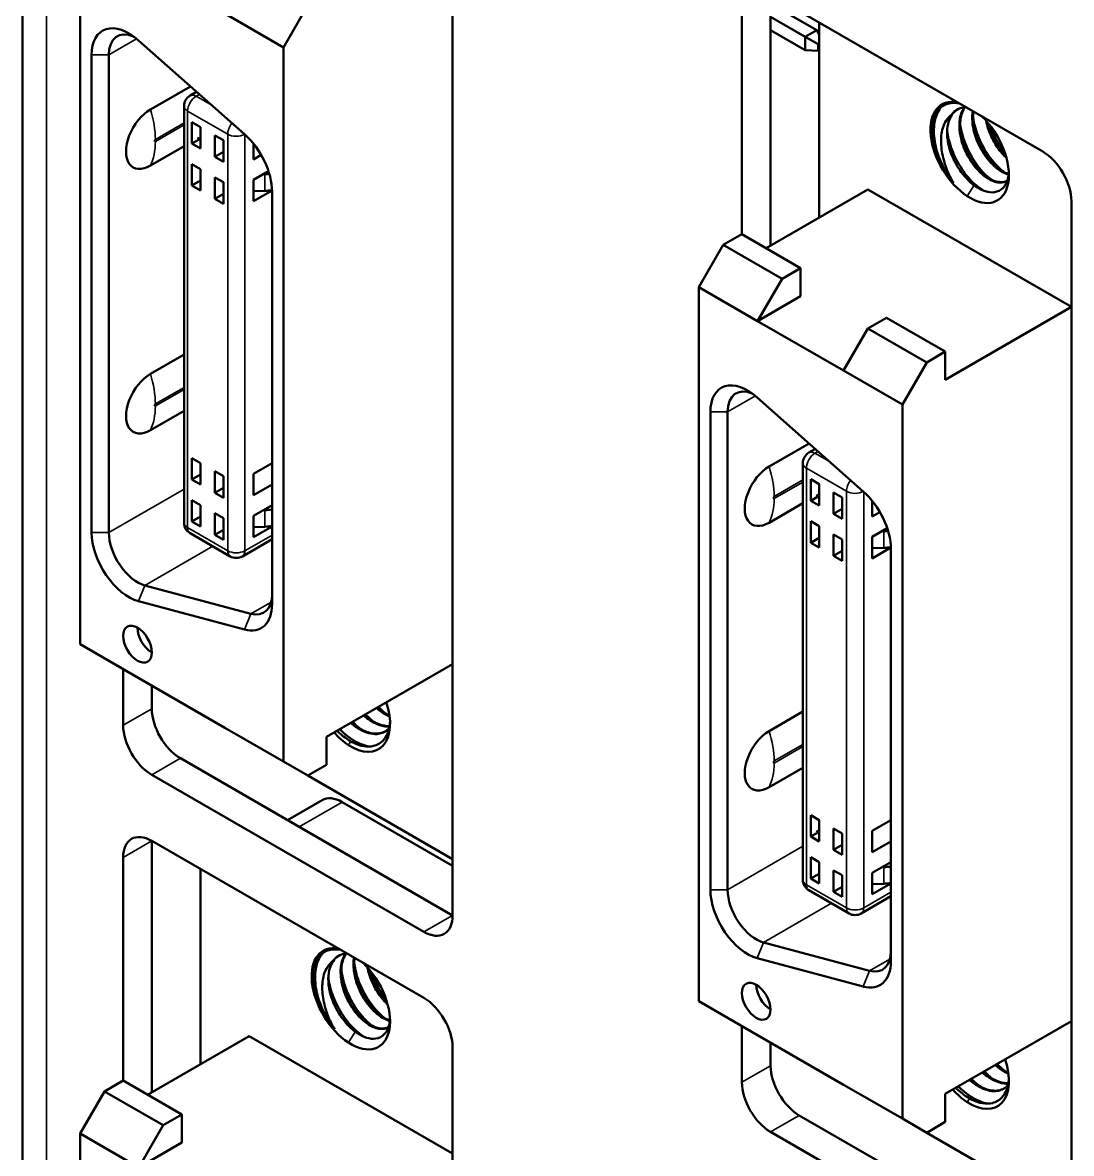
# Model space of a CAD drawing. Header units: millimetres. Extents: x 1391 to 4749, y -272 to 879.
# Drawn here: x 2422.84 to 2448.72, y 647.74 to 675.66 of the extents above; entities that cross this region are included whole.
import ezdxf

# ---------------------------------------------------------------- set-up
doc = ezdxf.new("R2010")
doc.units = ezdxf.units.MM
doc.header["$LTSCALE"] = 3
doc.layers.add('외형선(ISO)', color=7, linetype='Continuous', lineweight=50)
doc.layers.add('좁은 외형선(ISO)', color=7, linetype='Continuous', lineweight=35)

msp = doc.modelspace()

# ---------------------------------------------------------------- linework, layer by layer
at = {"layer": '외형선(ISO)', "color": 0}
for p, q in [((2422.838, 589.758), (2422.838, 738.36)), ((2433.451, 680.071), (2433.451, 653.616)), ((2424.258, 677.948), (2424.258, 660.312)), ((2441.3, 676.356), (2441.3, 670.15)), ((2441.3, 676.356), (2448.017, 672.477)), ((2429.88, 676.09), (2429.279, 675.049)), ((2441.392, 676.078), (2442.438, 675.474)), ((2429.279, 675.049), (2427.829, 675.886)), ((2440.592, 670.436), (2440.592, 675.947)), ((2442.155, 675.311), (2441.3, 675.805)), ((2442.502, 675.662), (2442.502, 670.844)), ((2425.698, 675.223), (2428.315, 672.903)), ((2441.3, 675.478), (2442.155, 674.984)), ((2442.438, 675.474), (2442.155, 675.311)), ((2442.155, 674.984), (2442.155, 675.311)), ((2442.473, 675.127), (2442.155, 675.311)), ((2442.438, 675.474), (2442.502, 675.378)), ((2429.279, 657.413), (2429.279, 675.049)), ((2442.155, 674.984), (2442.473, 674.964)), ((2442.473, 675.127), (2442.502, 675.143)), ((2442.473, 675.127), (2442.473, 674.964)), ((2442.473, 674.964), (2442.502, 674.98)), ((2424.541, 663.067), (2424.541, 674.866)), ((2424.965, 663.067), (2424.965, 674.866)), ((2426.978, 674.088), (2425.991, 673.518)), ((2427.132, 673.952), (2426.972, 673.86)), ((2426.822, 663.312), (2426.822, 673.6)), ((2427.016, 672.673), (2427.016, 673.204)), ((2427.016, 673.204), (2427.228, 673.082)), ((2427.228, 673.082), (2427.228, 672.551)), ((2427.211, 672.786), (2427.016, 672.673)), ((2427.157, 672.816), (2427.228, 672.775)), ((2427.582, 672.877), (2427.794, 672.755)), ((2427.582, 672.347), (2427.582, 672.877)), ((2427.794, 672.755), (2427.794, 672.224)), ((2425.991, 672.13), (2426.822, 672.61)), ((2427.228, 672.551), (2427.016, 672.673)), ((2427.582, 672.347), (2427.794, 672.469)), ((2428.536, 672.285), (2428.536, 672.669)), ((2427.016, 671.636), (2427.016, 672.167)), ((2427.016, 672.167), (2427.228, 672.045)), ((2427.794, 672.224), (2427.582, 672.347)), ((2428.724, 672.394), (2428.536, 672.285)), ((2427.228, 672.045), (2427.228, 671.514)), ((2428.536, 671.779), (2428.906, 671.993)), ((2428.773, 671.916), (2428.818, 671.918)), ((2427.228, 671.759), (2427.016, 671.636)), ((2427.228, 671.514), (2427.016, 671.636)), ((2427.582, 671.31), (2427.582, 671.84)), ((2427.582, 671.84), (2427.794, 671.718)), ((2427.794, 671.718), (2427.794, 671.187)), ((2428.536, 671.779), (2428.536, 671.249)), ((2427.794, 671.432), (2427.582, 671.31)), ((2427.794, 671.187), (2427.582, 671.31)), ((2428.996, 671.514), (2428.536, 671.249)), ((2428.818, 671.509), (2428.536, 671.498)), ((2428.996, 671.484), (2428.996, 661.305)), ((2441.194, 670.089), (2443.704, 671.538)), ((2443.704, 671.538), (2448.724, 668.64)), ((2448.724, 671.253), (2448.724, 644.798)), ((2440.592, 670.436), (2440.133, 670.171)), ((2442.042, 669.599), (2440.592, 670.436)), ((2439.532, 669.13), (2440.133, 670.171)), ((2441.582, 669.334), (2440.133, 670.171)), ((2441.582, 669.334), (2442.042, 669.599)), ((2442.042, 669.599), (2442.042, 668.905)), ((2440.981, 668.293), (2439.532, 669.13)), ((2439.532, 669.13), (2439.532, 651.493)), ((2441.582, 669.334), (2440.981, 668.293)), ((2440.981, 668.293), (2442.042, 668.905)), ((2448.724, 668.64), (2445.613, 666.844)), ((2443.103, 667.068), (2440.981, 668.293)), ((2443.704, 668.109), (2444.163, 668.374)), ((2445.613, 667.538), (2444.163, 668.374)), ((2443.704, 668.109), (2443.103, 667.068)), ((2443.704, 668.109), (2445.153, 667.272)), ((2426.822, 667.466), (2425.991, 666.986)), ((2445.153, 667.272), (2445.613, 667.538)), ((2445.613, 667.538), (2445.613, 666.844)), ((2445.153, 667.272), (2444.552, 666.231)), ((2444.552, 666.231), (2443.103, 667.068)), ((2440.972, 666.405), (2443.588, 664.085)), ((2425.991, 665.598), (2426.822, 666.078)), ((2439.815, 654.249), (2439.815, 666.047)), ((2440.239, 654.249), (2440.239, 666.047)), ((2444.552, 648.595), (2444.552, 666.231)), ((2442.251, 665.27), (2441.264, 664.7)), ((2427.016, 664.378), (2427.016, 664.908)), ((2427.016, 664.908), (2427.228, 664.786)), ((2442.405, 665.134), (2442.246, 665.042)), ((2427.228, 664.786), (2427.228, 664.255)), ((2428.536, 664.521), (2428.996, 664.786)), ((2442.096, 654.494), (2442.096, 664.782)), ((2427.228, 664.5), (2427.016, 664.378)), ((2427.228, 664.255), (2427.016, 664.378)), ((2427.582, 664.051), (2427.582, 664.582)), ((2427.582, 664.582), (2427.794, 664.459)), ((2427.794, 664.459), (2427.794, 663.929)), ((2428.536, 664.521), (2428.536, 663.99)), ((2442.29, 663.855), (2442.29, 664.386)), ((2442.29, 664.386), (2442.502, 664.263)), ((2427.794, 664.174), (2427.582, 664.051)), ((2427.794, 663.929), (2427.582, 664.051)), ((2428.996, 664.255), (2428.536, 663.99)), ((2442.502, 664.263), (2442.502, 663.733)), ((2442.855, 664.059), (2443.067, 663.937)), ((2442.855, 663.529), (2442.855, 664.059)), ((2427.016, 663.341), (2427.016, 663.871)), ((2427.016, 663.871), (2427.228, 663.749)), ((2441.264, 663.312), (2442.096, 663.792)), ((2442.484, 663.967), (2442.29, 663.855)), ((2442.502, 663.733), (2442.29, 663.855)), ((2442.431, 663.998), (2442.502, 663.957)), ((2443.067, 663.937), (2443.067, 663.406)), ((2443.81, 663.467), (2443.81, 663.851)), ((2427.228, 663.749), (2427.228, 663.218)), ((2427.582, 663.014), (2427.582, 663.545)), ((2427.582, 663.545), (2427.794, 663.422)), ((2428.536, 663.484), (2428.996, 663.749)), ((2428.536, 663.484), (2428.536, 662.953)), ((2428.773, 663.62), (2428.818, 663.622)), ((2442.855, 663.529), (2443.067, 663.651)), ((2443.067, 663.406), (2442.855, 663.529)), ((2443.998, 663.576), (2443.81, 663.467)), ((2427.228, 663.463), (2427.016, 663.341)), ((2427.228, 663.218), (2427.016, 663.341)), ((2427.794, 663.422), (2427.794, 662.892)), ((2428.996, 663.218), (2428.536, 662.953)), ((2428.818, 663.214), (2428.536, 663.203)), ((2442.29, 662.818), (2442.29, 663.349)), ((2442.29, 663.349), (2442.502, 663.226)), ((2442.502, 663.226), (2442.502, 662.696)), ((2427.962, 662.481), (2426.972, 663.052)), ((2427.794, 663.137), (2427.582, 663.014)), ((2427.794, 662.892), (2427.582, 663.014)), ((2442.502, 662.941), (2442.29, 662.818)), ((2442.855, 662.492), (2442.855, 663.022)), ((2442.855, 663.022), (2443.067, 662.9)), ((2443.81, 662.961), (2444.18, 663.175)), ((2443.81, 662.961), (2443.81, 662.43)), ((2444.047, 663.098), (2444.092, 663.1)), ((2428.996, 662.905), (2428.262, 662.481)), ((2442.502, 662.696), (2442.29, 662.818)), ((2443.067, 662.9), (2443.067, 662.369)), ((2444.269, 662.696), (2443.81, 662.43)), ((2444.092, 662.691), (2443.81, 662.68)), ((2444.269, 662.666), (2444.269, 652.487)), ((2443.067, 662.614), (2442.855, 662.492)), ((2443.067, 662.369), (2442.855, 662.492)), ((2428.472, 661.064), (2425.856, 661.765)), ((2428.315, 660.673), (2425.698, 661.374)), ((2424.258, 660.312), (2425.708, 659.475)), ((2425.319, 658.311), (2425.319, 659.699)), ((2430.339, 658.025), (2433.451, 659.822)), ((2425.708, 659.475), (2427.829, 658.25)), ((2426.026, 659.291), (2426.026, 658.719)), ((2442.096, 658.648), (2441.264, 658.168)), ((2427.829, 658.25), (2429.279, 657.413)), ((2430.339, 658.025), (2430.339, 657.331)), ((2426.733, 657.495), (2433.451, 653.616)), ((2429.88, 657.066), (2429.279, 657.413)), ((2432.744, 653.208), (2426.026, 657.086)), ((2429.88, 657.066), (2430.339, 657.331)), ((2429.88, 657.066), (2433.451, 655.004)), ((2441.264, 656.78), (2442.096, 657.26)), ((2429.375, 655.97), (2430.228, 656.462)), ((2433.451, 654.841), (2430.728, 656.413)), ((2442.29, 655.56), (2442.29, 656.09)), ((2442.29, 656.09), (2442.502, 655.968)), ((2442.502, 655.968), (2442.502, 655.437)), ((2443.81, 655.702), (2444.269, 655.968)), ((2442.484, 655.672), (2442.29, 655.56)), ((2442.431, 655.702), (2442.502, 655.662)), ((2442.855, 655.233), (2442.855, 655.764)), ((2442.855, 655.764), (2443.067, 655.641)), ((2443.81, 655.702), (2443.81, 655.172)), ((2426.026, 655.453), (2426.026, 649.248)), ((2426.026, 655.453), (2432.744, 651.575)), ((2442.502, 655.437), (2442.29, 655.56)), ((2443.067, 655.641), (2443.067, 655.11)), ((2444.269, 655.437), (2443.81, 655.172)), ((2443.067, 655.355), (2442.855, 655.233)), ((2443.067, 655.11), (2442.855, 655.233)), ((2425.319, 649.534), (2425.319, 655.045)), ((2442.29, 654.523), (2442.29, 655.053)), ((2442.29, 655.053), (2442.502, 654.931)), ((2442.502, 654.931), (2442.502, 654.4)), ((2443.81, 654.665), (2444.269, 654.931)), ((2427.228, 654.759), (2427.228, 649.942)), ((2442.502, 654.645), (2442.29, 654.523)), ((2442.855, 654.196), (2442.855, 654.727)), ((2442.855, 654.727), (2443.067, 654.604)), ((2443.067, 654.604), (2443.067, 654.074)), ((2443.81, 654.665), (2443.81, 654.135)), ((2444.047, 654.802), (2444.092, 654.804)), ((2442.502, 654.4), (2442.29, 654.523)), ((2443.067, 654.318), (2442.855, 654.196)), ((2444.269, 654.4), (2443.81, 654.135)), ((2444.092, 654.396), (2443.81, 654.384)), ((2443.236, 653.663), (2442.246, 654.234)), ((2443.067, 654.074), (2442.855, 654.196)), ((2444.269, 654.086), (2443.536, 653.663)), ((2443.745, 652.245), (2441.129, 652.946)), ((2443.588, 651.855), (2440.972, 652.556)), ((2439.532, 651.493), (2440.981, 650.656)), ((2445.613, 649.207), (2448.724, 651.003)), ((2425.92, 649.187), (2428.43, 650.636)), ((2428.43, 650.636), (2433.451, 647.738)), ((2440.592, 649.493), (2440.592, 650.881)), ((2440.981, 650.656), (2443.103, 649.432)), ((2441.3, 650.473), (2441.3, 649.901)), ((2433.451, 650.35), (2433.451, 623.896)), ((2425.319, 649.534), (2424.859, 649.268)), ((2426.769, 648.697), (2425.319, 649.534)), ((2424.258, 648.227), (2424.859, 649.268)), ((2426.309, 648.432), (2424.859, 649.268)), ((2443.103, 649.432), (2444.552, 648.595)), ((2445.613, 649.207), (2445.613, 648.513)), ((2426.309, 648.432), (2426.769, 648.697)), ((2426.769, 648.697), (2426.769, 648.003)), ((2426.309, 648.432), (2425.708, 647.39)), ((2442.007, 648.676), (2448.724, 644.798)), ((2445.153, 648.248), (2444.552, 648.595)), ((2445.153, 648.248), (2445.613, 648.513)), ((2425.708, 647.39), (2424.258, 648.227)), ((2424.258, 648.227), (2424.258, 630.591)), ((2448.017, 644.39), (2441.3, 648.268)), ((2445.153, 648.248), (2448.724, 646.186)), ((2425.708, 647.39), (2426.769, 648.003))]:
    msp.add_line(p, q, dxfattribs=at)
for centre, start, end in [((2427.122, 673.6), 120, 180), ((2442.396, 664.782), 120, 180), ((2427.122, 663.312), 180, 240), ((2428.112, 662.741), 240, 300), ((2442.396, 654.494), 180, 240), ((2443.386, 653.922), 240, 300)]:
    msp.add_arc(centre, 0.3, start, end, dxfattribs=at)
for centre, major_axis, start_param, end_param in [((2425.46, 674.335), (-0.65, 1.126), 5.235988, 7.068583), ((2425.673, 674.457), (-0.5, 0.866), 5.638383, 7.068583), ((2446.214, 672.457), (-0.684, 1.186), 5.816632, 8.576548), ((2425.991, 672.824), (-0.425, -0.736), 3.92699, 7.068583), ((2446.426, 672.579), (-0.534, 0.926), 0.258212, 0.610976), ((2446.214, 672.457), (0.684, -1.186), 5.434955, 8.320535), ((2428.077, 672.015), (0.65, -1.126), 0.785398, 2.094395), ((2448.017, 671.661), (-0.5, 0.866), 3.926991, 5.497787), ((2428.748, 672.494), (1, 0), 4.782099, 4.89238), ((2428.748, 672.085), (-1, 0), 1.640506, 1.820161), ((2425.991, 666.292), (-0.425, -0.736), 3.92699, 7.068583), ((2440.734, 665.517), (-0.65, 1.126), 5.235988, 7.068583), ((2440.946, 665.639), (-0.5, 0.866), 5.638383, 7.068583), ((2441.264, 664.006), (-0.425, -0.736), 3.92699, 7.068583), ((2443.35, 663.197), (0.65, -1.126), 0.785398, 2.094395), ((2428.748, 664.198), (1, 0), 4.782099, 4.962475), ((2428.748, 663.79), (-1, 0), 1.640506, 1.820882), ((2425.46, 662.537), (-0.65, 1.126), 0.785398, 2.617994), ((2425.673, 662.659), (-0.5, 0.866), 0.785398, 2.617994), ((2444.022, 663.676), (1, 0), 4.782099, 4.89238), ((2444.022, 663.267), (-1, 0), 1.640506, 1.820161), ((2428.289, 661.958), (0.5, -0.866), 5.759587, 7.068583), ((2428.077, 661.835), (0.65, -1.126), 5.759587, 7.068583), ((2426.026, 660.516), (0.25, -0.433), 3.926991, 5.497787), ((2430.94, 658.903), (0.684, -1.186), 5.434955, 7.511598), ((2426.733, 658.311), (-0.5, 0.866), 0.785398, 2.356194), ((2426.026, 657.903), (0.5, -0.866), 3.926991, 5.497787), ((2430.94, 658.903), (0.684, -1.186), 5.054773, 5.434955), ((2441.264, 657.474), (-0.425, -0.736), 3.92699, 7.068583), ((2430.728, 655.596), (-0.5, 0.866), 5.497787, 6.283185), ((2426.026, 654.637), (-0.5, 0.866), 5.497787, 7.068583), ((2444.022, 655.38), (1, 0), 4.782099, 4.962475), ((2444.022, 654.972), (-1, 0), 1.640506, 1.820882), ((2440.734, 653.718), (-0.65, 1.126), 0.785398, 2.617994), ((2440.946, 653.841), (-0.5, 0.866), 0.785398, 2.617994), ((2432.744, 654.025), (0.5, -0.866), 5.497787, 7.068583), ((2430.94, 651.555), (-0.684, 1.186), 5.816632, 8.576548), ((2443.562, 653.14), (0.5, -0.866), 5.759587, 7.068583), ((2431.153, 651.677), (-0.534, 0.926), 0.258212, 0.610976), ((2430.94, 651.555), (0.684, -1.186), 5.434955, 8.320535), ((2443.35, 653.017), (0.65, -1.126), 5.759587, 7.068583), ((2441.3, 651.698), (0.25, -0.433), 3.926991, 5.497787), ((2432.744, 650.759), (-0.5, 0.866), 3.926991, 5.497787), ((2442.007, 649.493), (-0.5, 0.866), 0.785398, 2.356194), ((2446.214, 650.085), (0.684, -1.186), 5.434955, 7.511598), ((2441.3, 649.085), (0.5, -0.866), 3.926991, 5.497787), ((2446.214, 650.085), (0.684, -1.186), 5.054773, 5.434955)]:
    msp.add_ellipse(centre, major_axis=major_axis, ratio=0.57735, start_param=start_param, end_param=end_param, dxfattribs=at)
for centre in [(2425.673, 660.312), (2440.946, 651.493)]:
    msp.add_ellipse(centre, major_axis=(-0.25, 0.433), ratio=0.57735, dxfattribs=at)
for points, knots in [([(2445.963, 673.663), (2445.862, 673.684), (2445.765, 673.683), (2445.592, 673.637), (2445.517, 673.594), (2445.391, 673.468), (2445.341, 673.384), (2445.307, 673.284)], [0.0424895, 0.0424895, 0.0424895, 0.0424895, 0.0859375, 0.0859375, 0.1288493, 0.1288493, 0.173431, 0.173431, 0.173431, 0.173431]), ([(2445.82, 671.703), (2445.756, 671.783), (2445.696, 671.87), (2445.585, 672.053), (2445.535, 672.15), (2445.427, 672.402), (2445.378, 672.561), (2445.326, 672.894), (2445.324, 673.053), (2445.366, 673.309), (2445.403, 673.429), (2445.492, 673.552), (2445.509, 673.573), (2445.528, 673.592)], [-1.6821637, -1.6821637, -1.6821637, -1.6821637, -1.6500608, -1.6500608, -1.6174121, -1.6174121, -1.5677708, -1.5677708, -1.5194924, -1.5194924, -1.4793312, -1.4793312, -1.4704639, -1.4704639, -1.4704639, -1.4704639]), ([(2445.773, 673.396), (2445.789, 673.417), (2445.807, 673.437), (2445.871, 673.497), (2445.924, 673.528), (2446.026, 673.562), (2446.073, 673.57), (2446.121, 673.572)], [0.00007767, 0.00007767, 0.00007767, 0.00007767, 0.01229046, 0.01229046, 0.04157717, 0.04157717, 0.06288299, 0.06288299, 0.06288299, 0.06288299]), ([(2446.084, 673.569), (2446.06, 673.537), (2446.04, 673.501), (2446, 673.409), (2445.983, 673.351), (2445.965, 673.242), (2445.96, 673.194), (2445.959, 673.143)], [-0.0594889, -0.0594889, -0.0594889, -0.0594889, -0.04157981, -0.04157981, -0.01772607, -0.01772607, -0.00004608, -0.00004608, -0.00004608, -0.00004608]), ([(2445.307, 673.284), (2445.282, 673.186), (2445.273, 673.074), (2445.285, 672.811), (2445.312, 672.656), (2445.402, 672.372), (2445.459, 672.245), (2445.616, 671.967), (2445.715, 671.827), (2445.82, 671.703)], [0.0000575, 0.0000575, 0.0000575, 0.0000575, 0.0431425, 0.0431425, 0.0941527, 0.0941527, 0.1362417, 0.1362417, 0.1837266, 0.1837266, 0.1837266, 0.1837266]), ([(2445.773, 673.396), (2445.722, 673.355), (2445.676, 673.304), (2445.601, 673.188), (2445.571, 673.125), (2445.515, 672.942), (2445.502, 672.817), (2445.514, 672.551), (2445.537, 672.408), (2445.597, 672.178), (2445.628, 672.085), (2445.708, 671.891), (2445.76, 671.793), (2445.82, 671.703)], [-0.2052971, -0.2052971, -0.2052971, -0.2052971, -0.1771195, -0.1771195, -0.1499367, -0.1499367, -0.106524, -0.106524, -0.0636076, -0.0636076, -0.0343101, -0.0343101, -0.0006124, -0.0006124, -0.0006124, -0.0006124]), ([(2445.914, 673.518), (2445.894, 673.506), (2445.876, 673.492), (2445.816, 673.441), (2445.78, 673.397), (2445.72, 673.291), (2445.697, 673.229), (2445.682, 673.161)], [0.24906325, 0.24906325, 0.24906325, 0.24906325, 0.25991163, 0.25991163, 0.28587702, 0.28587702, 0.31279909, 0.31279909, 0.31279909, 0.31279909]), ([(2446.062, 673.517), (2446.036, 673.466), (2446.015, 673.409), (2445.987, 673.285), (2445.979, 673.217), (2445.978, 673.147)], [0.00003695, 0.00003695, 0.00003695, 0.00003695, 0.02469706, 0.02469706, 0.04934461, 0.04934461, 0.04934461, 0.04934461]), ([(2446.278, 673.32), (2446.278, 673.268), (2446.281, 673.213), (2446.294, 673.099), (2446.305, 673.039), (2446.336, 672.911), (2446.357, 672.843), (2446.408, 672.709), (2446.437, 672.644), (2446.511, 672.503), (2446.557, 672.43), (2446.633, 672.324), (2446.66, 672.289), (2446.716, 672.223), (2446.745, 672.192), (2446.833, 672.103), (2446.894, 672.053), (2446.955, 672.012)], [-0.1629169, -0.1629169, -0.1629169, -0.1629169, -0.1447015, -0.1447015, -0.1252842, -0.1252842, -0.1037311, -0.1037311, -0.0821079, -0.0821079, -0.0560095, -0.0560095, -0.0419, -0.0419, -0.0281382, -0.0281382, -0.0000667, -0.0000667, -0.0000667, -0.0000667]), ([(2446.296, 673.341), (2446.309, 673.239), (2446.336, 673.103), (2446.449, 672.779), (2446.526, 672.62), (2446.712, 672.323), (2446.818, 672.193), (2446.964, 672.052), (2447.006, 672.014), (2447.055, 671.975)], [1.2197354, 1.2197354, 1.2197354, 1.2197354, 1.2499062, 1.2499062, 1.2799513, 1.2799513, 1.3113777, 1.3113777, 1.3205893, 1.3205893, 1.3205893, 1.3205893]), ([(2446.296, 673.323), (2446.296, 673.266), (2446.3, 673.207), (2446.316, 673.087), (2446.328, 673.027), (2446.378, 672.836), (2446.428, 672.707), (2446.555, 672.466), (2446.629, 672.356), (2446.753, 672.212), (2446.796, 672.168), (2446.884, 672.088), (2446.929, 672.053), (2446.974, 672.023)], [0.0000034, 0.0000034, 0.0000034, 0.0000034, 0.0197912, 0.0197912, 0.0392879, 0.0392879, 0.0806973, 0.0806973, 0.1211805, 0.1211805, 0.1415867, 0.1415867, 0.1621826, 0.1621826, 0.1621826, 0.1621826]), ([(2445.682, 673.161), (2445.661, 673.077), (2445.654, 672.983), (2445.664, 672.774), (2445.684, 672.658), (2445.738, 672.478), (2445.761, 672.414), (2445.847, 672.215), (2445.922, 672.084), (2446.057, 671.9), (2446.11, 671.838), (2446.216, 671.73), (2446.268, 671.684), (2446.321, 671.645)], [0.0000318, 0.0000318, 0.0000318, 0.0000318, 0.034577, 0.034577, 0.0721473, 0.0721473, 0.092808, 0.092808, 0.1374402, 0.1374402, 0.1631401, 0.1631401, 0.1867951, 0.1867951, 0.1867951, 0.1867951]), ([(2446.569, 671.507), (2446.536, 671.526), (2446.503, 671.547), (2446.346, 671.658), (2446.237, 671.765), (2446.029, 672.023), (2445.931, 672.179), (2445.782, 672.49), (2445.727, 672.644), (2445.677, 672.861), (2445.665, 672.927), (2445.658, 672.991)], [-1.012587, -1.012587, -1.012587, -1.012587, -0.999231, -0.999231, -0.9482431, -0.9482431, -0.8918482, -0.8918482, -0.8413301, -0.8413301, -0.8192223, -0.8192223, -0.8192223, -0.8192223]), ([(2445.959, 673.143), (2445.958, 673.08), (2445.963, 673.014), (2445.98, 672.897), (2445.989, 672.848), (2446.019, 672.723), (2446.043, 672.647), (2446.097, 672.51), (2446.125, 672.448), (2446.199, 672.308), (2446.247, 672.232), (2446.338, 672.109), (2446.379, 672.06), (2446.46, 671.974), (2446.5, 671.935), (2446.573, 671.874), (2446.605, 671.85), (2446.637, 671.829)], [-0.1637368, -0.1637368, -0.1637368, -0.1637368, -0.1415377, -0.1415377, -0.1256857, -0.1256857, -0.1014852, -0.1014852, -0.081264, -0.081264, -0.0539013, -0.0539013, -0.0337589, -0.0337589, -0.0148685, -0.0148685, -0.0001066, -0.0001066, -0.0001066, -0.0001066]), ([(2445.978, 673.147), (2445.976, 673.025), (2445.995, 672.894), (2446.065, 672.641), (2446.113, 672.521), (2446.216, 672.321), (2446.267, 672.239), (2446.373, 672.098), (2446.425, 672.038), (2446.537, 671.928), (2446.597, 671.879), (2446.656, 671.839)], [0.0000088, 0.0000088, 0.0000088, 0.0000088, 0.0424423, 0.0424423, 0.0810001, 0.0810001, 0.1102252, 0.1102252, 0.1358164, 0.1358164, 0.1630625, 0.1630625, 0.1630625, 0.1630625]), ([(2446.743, 671.789), (2446.674, 671.841), (2446.607, 671.903), (2446.423, 672.099), (2446.329, 672.237), (2446.166, 672.522), (2446.093, 672.691), (2446.011, 672.963), (2445.99, 673.062), (2445.978, 673.155)], [-0.2251063, -0.2251063, -0.2251063, -0.2251063, -0.203329, -0.203329, -0.1631678, -0.1631678, -0.1148894, -0.1148894, -0.0847462, -0.0847462, -0.0847462, -0.0847462]), ([(2446.622, 673.235), (2446.629, 673.203), (2446.636, 673.171), (2446.678, 673.01), (2446.728, 672.88), (2446.855, 672.639), (2446.93, 672.529), (2447.048, 672.391), (2447.085, 672.352), (2447.123, 672.317)], [-0.1331404, -0.1331404, -0.1331404, -0.1331404, -0.1228921, -0.1228921, -0.0814886, -0.0814886, -0.0410066, -0.0410066, -0.0232166, -0.0232166, -0.0232166, -0.0232166]), ([(2447.112, 672.355), (2447.1, 672.367), (2447.088, 672.379), (2447.02, 672.451), (2446.967, 672.518), (2446.88, 672.646), (2446.845, 672.704), (2446.748, 672.888), (2446.696, 673.019), (2446.657, 673.168), (2446.653, 673.187), (2446.649, 673.205)], [-0.1358346, -0.1358346, -0.1358346, -0.1358346, -0.1301451, -0.1301451, -0.1032456, -0.1032456, -0.0826237, -0.0826237, -0.0406587, -0.0406587, -0.034808, -0.034808, -0.034808, -0.034808]), ([(2446.707, 673.134), (2446.717, 673.107), (2446.727, 673.079), (2446.8, 672.891), (2446.882, 672.736), (2447.011, 672.543), (2447.046, 672.495), (2447.082, 672.451)], [0.47894221, 0.47894221, 0.47894221, 0.47894221, 0.48540822, 0.48540822, 0.52180985, 0.52180985, 0.535245, 0.535245, 0.535245, 0.535245]), ([(2447.18, 671.963), (2447.178, 671.921), (2447.173, 671.88), (2447.143, 671.735), (2447.101, 671.647), (2446.982, 671.523), (2446.908, 671.485), (2446.754, 671.464), (2446.679, 671.472), (2446.525, 671.52), (2446.448, 671.558), (2446.37, 671.61)], [-0.1784126, -0.1784126, -0.1784126, -0.1784126, -0.1617106, -0.1617106, -0.1148049, -0.1148049, -0.0703622, -0.0703622, -0.0342019, -0.0342019, -0.00006, -0.00006, -0.00006, -0.00006]), ([(2447.176, 671.911), (2447.152, 671.917), (2447.127, 671.925), (2447.053, 671.954), (2447.004, 671.98), (2446.955, 672.012)], [0.14005191, 0.14005191, 0.14005191, 0.14005191, 0.1517998, 0.1517998, 0.17413205, 0.17413205, 0.17413205, 0.17413205]), ([(2446.321, 671.645), (2446.33, 671.639), (2446.338, 671.633), (2446.354, 671.621), (2446.362, 671.615), (2446.37, 671.61)], [0.000040169, 0.000040169, 0.000040169, 0.000040169, 0.0036464, 0.0036464, 0.007257218, 0.007257218, 0.007257218, 0.007257218]), ([(2447.143, 671.759), (2447.112, 671.739), (2447.077, 671.726), (2446.998, 671.71), (2446.953, 671.71), (2446.859, 671.724), (2446.811, 671.738), (2446.721, 671.778), (2446.679, 671.801), (2446.637, 671.829)], [0.08750999, 0.08750999, 0.08750999, 0.08750999, 0.10880972, 0.10880972, 0.13227574, 0.13227574, 0.15496914, 0.15496914, 0.17404743, 0.17404743, 0.17404743, 0.17404743]), ([(2446.656, 671.839), (2446.717, 671.799), (2446.777, 671.769), (2446.882, 671.734), (2446.928, 671.725), (2447.035, 671.72), (2447.092, 671.732), (2447.142, 671.758)], [0.00003114, 0.00003114, 0.00003114, 0.00003114, 0.02758778, 0.02758778, 0.04991293, 0.04991293, 0.08223375, 0.08223375, 0.08223375, 0.08223375]), ([(2431.473, 658.394), (2431.453, 658.406), (2431.433, 658.418), (2431.359, 658.466), (2431.305, 658.507), (2431.253, 658.553)], [-0.3301477, -0.3301477, -0.3301477, -0.3301477, -0.32215952, -0.32215952, -0.30033132, -0.30033132, -0.30033132, -0.30033132]), ([(2431.842, 658.551), (2431.833, 658.555), (2431.825, 658.559), (2431.808, 658.568), (2431.8, 658.573), (2431.791, 658.578)], [-0.006741467, -0.006741467, -0.006741467, -0.006741467, -0.003375348, -0.003375348, -0.000009545, -0.000009545, -0.000009545, -0.000009545]), ([(2431.809, 658.588), (2431.818, 658.584), (2431.826, 658.579), (2431.843, 658.57), (2431.851, 658.565), (2431.86, 658.561)], [-0.006750653, -0.006750653, -0.006750653, -0.006750653, -0.003385586, -0.003385586, -0.000018728, -0.000018728, -0.000018728, -0.000018728]), ([(2430.599, 658.175), (2430.619, 658.156), (2430.639, 658.137), (2430.749, 658.037), (2430.842, 657.967), (2430.936, 657.913)], [-0.04749901, -0.04749901, -0.04749901, -0.04749901, -0.0387714, -0.0387714, -0.00003512, -0.00003512, -0.00003512, -0.00003512]), ([(2431.392, 657.784), (2431.327, 657.796), (2431.26, 657.815), (2431.084, 657.886), (2430.951, 657.958), (2430.758, 658.121), (2430.71, 658.165), (2430.664, 658.213)], [-0.3474715, -0.3474715, -0.3474715, -0.3474715, -0.32042269, -0.32042269, -0.27744137, -0.27744137, -0.26301541, -0.26301541, -0.26301541, -0.26301541]), ([(2431.155, 658.21), (2431.111, 658.236), (2431.067, 658.265), (2430.994, 658.32), (2430.964, 658.344), (2430.935, 658.369)], [-0.10530008, -0.10530008, -0.10530008, -0.10530008, -0.08767012, -0.08767012, -0.07547331, -0.07547331, -0.07547331, -0.07547331]), ([(2430.953, 658.38), (2430.973, 658.362), (2430.994, 658.345), (2431.066, 658.288), (2431.12, 658.252), (2431.173, 658.221)], [-0.02990394, -0.02990394, -0.02990394, -0.02990394, -0.02151528, -0.02151528, -0.00008412, -0.00008412, -0.00008412, -0.00008412]), ([(2431.188, 658.213), (2431.131, 658.257), (2431.077, 658.304), (2431.013, 658.367), (2430.998, 658.382), (2430.983, 658.397)], [-1.06727237, -1.06727237, -1.06727237, -1.06727237, -1.04781033, -1.04781033, -1.04179535, -1.04179535, -1.04179535, -1.04179535]), ([(2430.996, 657.881), (2431.086, 657.836), (2431.175, 657.806), (2431.346, 657.779), (2431.427, 657.781), (2431.592, 657.821), (2431.672, 657.867), (2431.77, 657.973), (2431.799, 658.016), (2431.872, 658.16), (2431.9, 658.277), (2431.907, 658.407)], [-0.345831, -0.345831, -0.345831, -0.345831, -0.3136657, -0.3136657, -0.2815075, -0.2815075, -0.2421196, -0.2421196, -0.2212706, -0.2212706, -0.1798194, -0.1798194, -0.1798194, -0.1798194]), ([(2431.885, 658.238), (2431.868, 658.22), (2431.85, 658.203), (2431.795, 658.16), (2431.756, 658.138), (2431.672, 658.107), (2431.627, 658.097), (2431.518, 658.09), (2431.452, 658.097), (2431.309, 658.133), (2431.232, 658.166), (2431.155, 658.21)], [-0.112492, -0.112492, -0.112492, -0.112492, -0.1008859, -0.1008859, -0.0794519, -0.0794519, -0.0585231, -0.0585231, -0.0309623, -0.0309623, -0.0000463, -0.0000463, -0.0000463, -0.0000463]), ([(2431.173, 658.221), (2431.277, 658.162), (2431.381, 658.124), (2431.542, 658.101), (2431.602, 658.102), (2431.705, 658.121), (2431.749, 658.137), (2431.789, 658.159)], [-0.33783696, -0.33783696, -0.33783696, -0.33783696, -0.29646979, -0.29646979, -0.27019607, -0.27019607, -0.2485115, -0.2485115, -0.2485115, -0.2485115]), ([(2431.524, 658.367), (2431.515, 658.371), (2431.507, 658.376), (2431.49, 658.385), (2431.481, 658.389), (2431.473, 658.394)], [-0.006734796, -0.006734796, -0.006734796, -0.006734796, -0.003368622, -0.003368622, -0.000002809, -0.000002809, -0.000002809, -0.000002809]), ([(2431.491, 658.405), (2431.499, 658.4), (2431.508, 658.395), (2431.525, 658.386), (2431.533, 658.382), (2431.542, 658.377)], [-0.006748261, -0.006748261, -0.006748261, -0.006748261, -0.003382441, -0.003382441, -0.000016337, -0.000016337, -0.000016337, -0.000016337]), ([(2431.893, 658.277), (2431.859, 658.275), (2431.825, 658.277), (2431.704, 658.292), (2431.614, 658.321), (2431.524, 658.367)], [-0.05100081, -0.05100081, -0.05100081, -0.05100081, -0.03617239, -0.03617239, -0.00001806, -0.00001806, -0.00001806, -0.00001806]), ([(2431.542, 658.377), (2431.615, 658.34), (2431.688, 658.314), (2431.805, 658.291), (2431.851, 658.287), (2431.894, 658.288)], [-0.33107723, -0.33107723, -0.33107723, -0.33107723, -0.301906, -0.301906, -0.28263185, -0.28263185, -0.28263185, -0.28263185]), ([(2430.936, 657.913), (2430.946, 657.907), (2430.956, 657.902), (2430.976, 657.891), (2430.986, 657.886), (2430.996, 657.881)], [-0.008142407, -0.008142407, -0.008142407, -0.008142407, -0.004078679, -0.004078679, -0.000015167, -0.000015167, -0.000015167, -0.000015167]), ([(2430.69, 652.761), (2430.588, 652.781), (2430.491, 652.78), (2430.319, 652.735), (2430.244, 652.692), (2430.117, 652.565), (2430.067, 652.481), (2430.033, 652.382)], [0.0424895, 0.0424895, 0.0424895, 0.0424895, 0.0859375, 0.0859375, 0.1288493, 0.1288493, 0.173431, 0.173431, 0.173431, 0.173431]), ([(2430.546, 650.801), (2430.483, 650.881), (2430.423, 650.967), (2430.312, 651.151), (2430.261, 651.248), (2430.154, 651.499), (2430.105, 651.658), (2430.052, 651.992), (2430.05, 652.15), (2430.092, 652.407), (2430.13, 652.527), (2430.219, 652.65), (2430.236, 652.67), (2430.254, 652.69)], [-1.6821637, -1.6821637, -1.6821637, -1.6821637, -1.6500608, -1.6500608, -1.6174121, -1.6174121, -1.5677708, -1.5677708, -1.5194924, -1.5194924, -1.4793312, -1.4793312, -1.4704639, -1.4704639, -1.4704639, -1.4704639]), ([(2430.64, 652.615), (2430.621, 652.604), (2430.602, 652.59), (2430.543, 652.539), (2430.506, 652.494), (2430.446, 652.388), (2430.423, 652.327), (2430.408, 652.258)], [0.24906325, 0.24906325, 0.24906325, 0.24906325, 0.25991163, 0.25991163, 0.28587702, 0.28587702, 0.31279909, 0.31279909, 0.31279909, 0.31279909]), ([(2430.499, 652.493), (2430.516, 652.515), (2430.533, 652.534), (2430.598, 652.594), (2430.651, 652.626), (2430.753, 652.66), (2430.799, 652.668), (2430.848, 652.67)], [0.00007767, 0.00007767, 0.00007767, 0.00007767, 0.01229046, 0.01229046, 0.04157717, 0.04157717, 0.06288299, 0.06288299, 0.06288299, 0.06288299]), ([(2430.81, 652.667), (2430.787, 652.635), (2430.766, 652.599), (2430.726, 652.507), (2430.709, 652.449), (2430.691, 652.34), (2430.687, 652.291), (2430.686, 652.241)], [-0.0594889, -0.0594889, -0.0594889, -0.0594889, -0.04157981, -0.04157981, -0.01772607, -0.01772607, -0.00004608, -0.00004608, -0.00004608, -0.00004608]), ([(2430.788, 652.614), (2430.762, 652.564), (2430.742, 652.507), (2430.713, 652.382), (2430.706, 652.315), (2430.705, 652.244)], [0.00003695, 0.00003695, 0.00003695, 0.00003695, 0.02469706, 0.02469706, 0.04934461, 0.04934461, 0.04934461, 0.04934461]), ([(2430.033, 652.382), (2430.008, 652.284), (2430, 652.171), (2430.012, 651.908), (2430.039, 651.753), (2430.129, 651.47), (2430.185, 651.342), (2430.342, 651.064), (2430.441, 650.925), (2430.546, 650.801)], [0.0000575, 0.0000575, 0.0000575, 0.0000575, 0.0431425, 0.0431425, 0.0941527, 0.0941527, 0.1362417, 0.1362417, 0.1837266, 0.1837266, 0.1837266, 0.1837266]), ([(2430.499, 652.493), (2430.448, 652.453), (2430.402, 652.402), (2430.327, 652.286), (2430.297, 652.222), (2430.241, 652.039), (2430.229, 651.915), (2430.241, 651.648), (2430.264, 651.506), (2430.323, 651.275), (2430.354, 651.183), (2430.435, 650.989), (2430.486, 650.891), (2430.546, 650.801)], [-0.2052971, -0.2052971, -0.2052971, -0.2052971, -0.1771195, -0.1771195, -0.1499367, -0.1499367, -0.106524, -0.106524, -0.0636076, -0.0636076, -0.0343101, -0.0343101, -0.0006124, -0.0006124, -0.0006124, -0.0006124]), ([(2431.005, 652.417), (2431.004, 652.365), (2431.007, 652.311), (2431.021, 652.197), (2431.032, 652.137), (2431.062, 652.008), (2431.083, 651.941), (2431.134, 651.807), (2431.164, 651.741), (2431.238, 651.601), (2431.283, 651.527), (2431.359, 651.422), (2431.387, 651.387), (2431.443, 651.32), (2431.471, 651.289), (2431.559, 651.201), (2431.62, 651.151), (2431.682, 651.11)], [-0.1629169, -0.1629169, -0.1629169, -0.1629169, -0.1447015, -0.1447015, -0.1252842, -0.1252842, -0.1037311, -0.1037311, -0.0821079, -0.0821079, -0.0560095, -0.0560095, -0.0419, -0.0419, -0.0281382, -0.0281382, -0.0000667, -0.0000667, -0.0000667, -0.0000667]), ([(2431.023, 652.421), (2431.022, 652.364), (2431.026, 652.305), (2431.043, 652.185), (2431.055, 652.124), (2431.104, 651.934), (2431.155, 651.805), (2431.282, 651.564), (2431.356, 651.453), (2431.479, 651.31), (2431.522, 651.265), (2431.61, 651.186), (2431.656, 651.151), (2431.701, 651.121)], [0.0000034, 0.0000034, 0.0000034, 0.0000034, 0.0197912, 0.0197912, 0.0392879, 0.0392879, 0.0806973, 0.0806973, 0.1211805, 0.1211805, 0.1415867, 0.1415867, 0.1621826, 0.1621826, 0.1621826, 0.1621826]), ([(2431.023, 652.439), (2431.036, 652.337), (2431.062, 652.2), (2431.175, 651.877), (2431.252, 651.718), (2431.439, 651.42), (2431.544, 651.291), (2431.69, 651.15), (2431.732, 651.112), (2431.781, 651.073)], [1.2197354, 1.2197354, 1.2197354, 1.2197354, 1.2499062, 1.2499062, 1.2799513, 1.2799513, 1.3113777, 1.3113777, 1.3205893, 1.3205893, 1.3205893, 1.3205893]), ([(2431.349, 652.332), (2431.355, 652.301), (2431.362, 652.269), (2431.405, 652.107), (2431.455, 651.978), (2431.582, 651.737), (2431.656, 651.627), (2431.774, 651.489), (2431.811, 651.45), (2431.849, 651.414)], [-0.1331404, -0.1331404, -0.1331404, -0.1331404, -0.1228921, -0.1228921, -0.0814886, -0.0814886, -0.0410066, -0.0410066, -0.0232166, -0.0232166, -0.0232166, -0.0232166]), ([(2430.408, 652.258), (2430.388, 652.175), (2430.38, 652.081), (2430.39, 651.871), (2430.411, 651.756), (2430.464, 651.575), (2430.488, 651.511), (2430.573, 651.312), (2430.648, 651.182), (2430.783, 650.998), (2430.836, 650.935), (2430.942, 650.828), (2430.995, 650.782), (2431.048, 650.742)], [0.0000318, 0.0000318, 0.0000318, 0.0000318, 0.034577, 0.034577, 0.0721473, 0.0721473, 0.092808, 0.092808, 0.1374402, 0.1374402, 0.1631401, 0.1631401, 0.1867951, 0.1867951, 0.1867951, 0.1867951]), ([(2431.295, 650.605), (2431.263, 650.624), (2431.23, 650.645), (2431.073, 650.755), (2430.963, 650.863), (2430.756, 651.12), (2430.658, 651.276), (2430.509, 651.587), (2430.453, 651.741), (2430.403, 651.959), (2430.392, 652.024), (2430.385, 652.089)], [-1.012587, -1.012587, -1.012587, -1.012587, -0.999231, -0.999231, -0.9482431, -0.9482431, -0.8918482, -0.8918482, -0.8413301, -0.8413301, -0.8192223, -0.8192223, -0.8192223, -0.8192223]), ([(2430.686, 652.241), (2430.685, 652.177), (2430.689, 652.111), (2430.706, 651.995), (2430.716, 651.946), (2430.746, 651.821), (2430.77, 651.745), (2430.823, 651.607), (2430.851, 651.546), (2430.925, 651.406), (2430.973, 651.329), (2431.064, 651.207), (2431.105, 651.158), (2431.186, 651.071), (2431.227, 651.033), (2431.299, 650.972), (2431.332, 650.948), (2431.364, 650.926)], [-0.1637368, -0.1637368, -0.1637368, -0.1637368, -0.1415377, -0.1415377, -0.1256857, -0.1256857, -0.1014852, -0.1014852, -0.081264, -0.081264, -0.0539013, -0.0539013, -0.0337589, -0.0337589, -0.0148685, -0.0148685, -0.0001066, -0.0001066, -0.0001066, -0.0001066]), ([(2430.705, 652.244), (2430.703, 652.122), (2430.722, 651.992), (2430.792, 651.739), (2430.839, 651.619), (2430.943, 651.418), (2430.994, 651.337), (2431.099, 651.196), (2431.152, 651.136), (2431.264, 651.025), (2431.323, 650.977), (2431.383, 650.937)], [0.0000088, 0.0000088, 0.0000088, 0.0000088, 0.0424423, 0.0424423, 0.0810001, 0.0810001, 0.1102252, 0.1102252, 0.1358164, 0.1358164, 0.1630625, 0.1630625, 0.1630625, 0.1630625]), ([(2431.469, 650.887), (2431.401, 650.939), (2431.333, 651.001), (2431.149, 651.197), (2431.055, 651.335), (2430.892, 651.62), (2430.819, 651.789), (2430.738, 652.061), (2430.717, 652.16), (2430.705, 652.253)], [-0.2251063, -0.2251063, -0.2251063, -0.2251063, -0.203329, -0.203329, -0.1631678, -0.1631678, -0.1148894, -0.1148894, -0.0847462, -0.0847462, -0.0847462, -0.0847462]), ([(2431.839, 651.453), (2431.827, 651.465), (2431.815, 651.477), (2431.747, 651.549), (2431.694, 651.616), (2431.607, 651.743), (2431.571, 651.802), (2431.474, 651.986), (2431.423, 652.117), (2431.384, 652.266), (2431.379, 652.284), (2431.375, 652.302)], [-0.1358346, -0.1358346, -0.1358346, -0.1358346, -0.1301451, -0.1301451, -0.1032456, -0.1032456, -0.0826237, -0.0826237, -0.0406587, -0.0406587, -0.034808, -0.034808, -0.034808, -0.034808]), ([(2431.434, 652.231), (2431.443, 652.204), (2431.453, 652.177), (2431.527, 651.989), (2431.608, 651.833), (2431.738, 651.641), (2431.773, 651.593), (2431.808, 651.549)], [0.47894221, 0.47894221, 0.47894221, 0.47894221, 0.48540822, 0.48540822, 0.52180985, 0.52180985, 0.535245, 0.535245, 0.535245, 0.535245]), ([(2431.907, 651.061), (2431.905, 651.018), (2431.899, 650.978), (2431.87, 650.833), (2431.827, 650.744), (2431.708, 650.62), (2431.634, 650.583), (2431.481, 650.561), (2431.405, 650.57), (2431.252, 650.618), (2431.174, 650.656), (2431.097, 650.708)], [-0.1784126, -0.1784126, -0.1784126, -0.1784126, -0.1617106, -0.1617106, -0.1148049, -0.1148049, -0.0703622, -0.0703622, -0.0342019, -0.0342019, -0.00006, -0.00006, -0.00006, -0.00006]), ([(2431.869, 650.857), (2431.838, 650.837), (2431.804, 650.823), (2431.724, 650.808), (2431.679, 650.807), (2431.585, 650.822), (2431.537, 650.836), (2431.447, 650.875), (2431.405, 650.898), (2431.364, 650.926)], [0.08750999, 0.08750999, 0.08750999, 0.08750999, 0.10880972, 0.10880972, 0.13227574, 0.13227574, 0.15496914, 0.15496914, 0.17404743, 0.17404743, 0.17404743, 0.17404743]), ([(2431.383, 650.937), (2431.443, 650.897), (2431.503, 650.867), (2431.609, 650.831), (2431.655, 650.822), (2431.761, 650.818), (2431.819, 650.83), (2431.868, 650.856)], [0.00003114, 0.00003114, 0.00003114, 0.00003114, 0.02758778, 0.02758778, 0.04991293, 0.04991293, 0.08223375, 0.08223375, 0.08223375, 0.08223375]), ([(2431.902, 651.008), (2431.878, 651.014), (2431.853, 651.023), (2431.78, 651.052), (2431.731, 651.077), (2431.682, 651.11)], [0.14005191, 0.14005191, 0.14005191, 0.14005191, 0.1517998, 0.1517998, 0.17413205, 0.17413205, 0.17413205, 0.17413205]), ([(2431.048, 650.742), (2431.056, 650.736), (2431.064, 650.73), (2431.081, 650.719), (2431.089, 650.713), (2431.097, 650.708)], [0.000040169, 0.000040169, 0.000040169, 0.000040169, 0.0036464, 0.0036464, 0.007257218, 0.007257218, 0.007257218, 0.007257218]), ([(2446.428, 649.392), (2446.384, 649.418), (2446.34, 649.447), (2446.267, 649.502), (2446.238, 649.526), (2446.209, 649.551)], [-0.10530008, -0.10530008, -0.10530008, -0.10530008, -0.08767012, -0.08767012, -0.07547331, -0.07547331, -0.07547331, -0.07547331]), ([(2446.227, 649.562), (2446.247, 649.544), (2446.267, 649.527), (2446.34, 649.47), (2446.393, 649.434), (2446.447, 649.403)], [-0.02990394, -0.02990394, -0.02990394, -0.02990394, -0.02151528, -0.02151528, -0.00008412, -0.00008412, -0.00008412, -0.00008412]), ([(2446.462, 649.395), (2446.404, 649.439), (2446.351, 649.486), (2446.286, 649.548), (2446.271, 649.563), (2446.257, 649.579)], [-1.06727237, -1.06727237, -1.06727237, -1.06727237, -1.04781033, -1.04781033, -1.04179535, -1.04179535, -1.04179535, -1.04179535]), ([(2446.269, 649.063), (2446.359, 649.018), (2446.448, 648.988), (2446.619, 648.961), (2446.701, 648.963), (2446.866, 649.003), (2446.945, 649.049), (2447.043, 649.155), (2447.072, 649.198), (2447.146, 649.342), (2447.174, 649.458), (2447.181, 649.589)], [-0.345831, -0.345831, -0.345831, -0.345831, -0.3136657, -0.3136657, -0.2815075, -0.2815075, -0.2421196, -0.2421196, -0.2212706, -0.2212706, -0.1798194, -0.1798194, -0.1798194, -0.1798194]), ([(2446.747, 649.576), (2446.727, 649.588), (2446.707, 649.6), (2446.632, 649.648), (2446.579, 649.689), (2446.527, 649.735)], [-0.3301477, -0.3301477, -0.3301477, -0.3301477, -0.32215952, -0.32215952, -0.30033132, -0.30033132, -0.30033132, -0.30033132]), ([(2446.797, 649.549), (2446.789, 649.553), (2446.78, 649.557), (2446.763, 649.567), (2446.755, 649.571), (2446.747, 649.576)], [-0.006734796, -0.006734796, -0.006734796, -0.006734796, -0.003368622, -0.003368622, -0.000002809, -0.000002809, -0.000002809, -0.000002809]), ([(2446.765, 649.586), (2446.773, 649.582), (2446.781, 649.577), (2446.798, 649.568), (2446.807, 649.563), (2446.815, 649.559)], [-0.006748261, -0.006748261, -0.006748261, -0.006748261, -0.003382441, -0.003382441, -0.000016337, -0.000016337, -0.000016337, -0.000016337]), ([(2447.166, 649.459), (2447.133, 649.457), (2447.098, 649.459), (2446.977, 649.474), (2446.888, 649.503), (2446.797, 649.549)], [-0.05100081, -0.05100081, -0.05100081, -0.05100081, -0.03617239, -0.03617239, -0.00001806, -0.00001806, -0.00001806, -0.00001806]), ([(2446.815, 649.559), (2446.888, 649.522), (2446.961, 649.496), (2447.079, 649.473), (2447.124, 649.468), (2447.168, 649.469)], [-0.33107723, -0.33107723, -0.33107723, -0.33107723, -0.301906, -0.301906, -0.28263185, -0.28263185, -0.28263185, -0.28263185]), ([(2447.115, 649.732), (2447.107, 649.737), (2447.098, 649.741), (2447.081, 649.75), (2447.073, 649.755), (2447.065, 649.76)], [-0.006741467, -0.006741467, -0.006741467, -0.006741467, -0.003375348, -0.003375348, -0.000009545, -0.000009545, -0.000009545, -0.000009545]), ([(2447.083, 649.77), (2447.091, 649.765), (2447.1, 649.761), (2447.116, 649.752), (2447.125, 649.747), (2447.133, 649.743)], [-0.006750653, -0.006750653, -0.006750653, -0.006750653, -0.003385586, -0.003385586, -0.000018728, -0.000018728, -0.000018728, -0.000018728]), ([(2445.873, 649.357), (2445.892, 649.338), (2445.912, 649.319), (2446.022, 649.218), (2446.116, 649.149), (2446.21, 649.095)], [-0.04749901, -0.04749901, -0.04749901, -0.04749901, -0.0387714, -0.0387714, -0.00003512, -0.00003512, -0.00003512, -0.00003512]), ([(2446.666, 648.966), (2446.601, 648.977), (2446.533, 648.997), (2446.357, 649.068), (2446.224, 649.14), (2446.031, 649.303), (2445.984, 649.347), (2445.938, 649.395)], [-0.3474715, -0.3474715, -0.3474715, -0.3474715, -0.32042269, -0.32042269, -0.27744137, -0.27744137, -0.26301541, -0.26301541, -0.26301541, -0.26301541]), ([(2447.158, 649.42), (2447.141, 649.402), (2447.123, 649.385), (2447.069, 649.342), (2447.03, 649.32), (2446.945, 649.289), (2446.901, 649.279), (2446.791, 649.272), (2446.726, 649.278), (2446.583, 649.315), (2446.505, 649.348), (2446.428, 649.392)], [-0.112492, -0.112492, -0.112492, -0.112492, -0.1008859, -0.1008859, -0.0794519, -0.0794519, -0.0585231, -0.0585231, -0.0309623, -0.0309623, -0.0000463, -0.0000463, -0.0000463, -0.0000463]), ([(2446.447, 649.403), (2446.551, 649.344), (2446.654, 649.306), (2446.815, 649.283), (2446.876, 649.284), (2446.979, 649.303), (2447.022, 649.319), (2447.062, 649.341)], [-0.33783696, -0.33783696, -0.33783696, -0.33783696, -0.29646979, -0.29646979, -0.27019607, -0.27019607, -0.2485115, -0.2485115, -0.2485115, -0.2485115]), ([(2446.21, 649.095), (2446.22, 649.089), (2446.23, 649.084), (2446.25, 649.073), (2446.259, 649.068), (2446.269, 649.063)], [-0.008142407, -0.008142407, -0.008142407, -0.008142407, -0.004078679, -0.004078679, -0.000015167, -0.000015167, -0.000015167, -0.000015167])]:
    msp.add_open_spline(points, degree=3, knots=knots, dxfattribs=at)
for points in [[(2446.062, 673.517), (2446.072, 673.536), (2446.083, 673.554), (2446.095, 673.571)], [(2445.309, 673.293), (2445.308, 673.29), (2445.307, 673.287), (2445.307, 673.284)], [(2446.291, 673.474), (2446.283, 673.425), (2446.279, 673.373), (2446.278, 673.32)], [(2446.306, 673.465), (2446.3, 673.42), (2446.296, 673.372), (2446.296, 673.323)], [(2446.974, 672.023), (2447.043, 671.977), (2447.112, 671.945), (2447.178, 671.926)], [(2431.791, 658.578), (2431.716, 658.621), (2431.643, 658.674), (2431.572, 658.737)], [(2431.59, 658.747), (2431.661, 658.685), (2431.734, 658.631), (2431.809, 658.588)], [(2431.826, 658.579), (2431.754, 658.634), (2431.685, 658.696), (2431.618, 658.764)], [(2431.272, 658.563), (2431.342, 658.501), (2431.416, 658.447), (2431.491, 658.405)], [(2431.508, 658.395), (2431.445, 658.443), (2431.375, 658.503), (2431.3, 658.58)], [(2431.897, 658.525), (2431.878, 658.533), (2431.86, 658.541), (2431.842, 658.551)], [(2431.86, 658.561), (2431.871, 658.555), (2431.883, 658.55), (2431.894, 658.545)], [(2430.788, 652.614), (2430.799, 652.633), (2430.81, 652.651), (2430.821, 652.668)], [(2430.036, 652.391), (2430.035, 652.388), (2430.034, 652.385), (2430.033, 652.382)], [(2431.018, 652.572), (2431.009, 652.523), (2431.005, 652.471), (2431.005, 652.417)], [(2431.033, 652.563), (2431.026, 652.517), (2431.023, 652.47), (2431.023, 652.421)], [(2431.701, 651.121), (2431.77, 651.075), (2431.838, 651.042), (2431.904, 651.023)], [(2447.065, 649.76), (2446.99, 649.803), (2446.916, 649.856), (2446.845, 649.919)], [(2446.863, 649.929), (2446.934, 649.866), (2447.008, 649.813), (2447.083, 649.77)], [(2447.099, 649.761), (2447.027, 649.816), (2446.958, 649.877), (2446.892, 649.945)], [(2446.545, 649.745), (2446.616, 649.683), (2446.69, 649.629), (2446.765, 649.586)], [(2446.781, 649.577), (2446.719, 649.625), (2446.648, 649.685), (2446.573, 649.762)], [(2447.17, 649.707), (2447.152, 649.715), (2447.134, 649.723), (2447.115, 649.732)], [(2447.133, 649.743), (2447.145, 649.737), (2447.156, 649.732), (2447.168, 649.726)]]:
    msp.add_open_spline(points, degree=3, dxfattribs=at)
at = {"layer": '좁은 외형선(ISO)', "color": 0}
for p, q in [((2423.424, 737.544), (2423.424, 588.942)), ((2425.652, 675.262), (2424.965, 674.866)), ((2424.965, 674.866), (2424.541, 674.866)), ((2427.201, 673.89), (2427.122, 673.845)), ((2427.495, 673.63), (2427.122, 673.845)), ((2427.9, 672.906), (2426.91, 673.478)), ((2426.91, 673.478), (2426.91, 663.19)), ((2426.114, 672.779), (2426.822, 673.187)), ((2426.822, 673.135), (2426.114, 672.727)), ((2427.9, 662.618), (2427.9, 672.906)), ((2428.324, 672.894), (2428.324, 662.618)), ((2428.818, 671.918), (2428.818, 671.509)), ((2446.321, 671.645), (2446.153, 671.376)), ((2426.822, 666.655), (2426.114, 666.247)), ((2426.822, 666.603), (2426.114, 666.195)), ((2440.926, 666.444), (2440.239, 666.047)), ((2440.239, 666.047), (2439.815, 666.047)), ((2442.474, 665.072), (2442.396, 665.027)), ((2442.768, 664.812), (2442.396, 665.027)), ((2443.173, 664.088), (2442.183, 664.659)), ((2442.183, 664.659), (2442.183, 654.372)), ((2441.388, 663.961), (2442.096, 664.369)), ((2442.096, 664.317), (2441.388, 663.909)), ((2424.965, 663.067), (2426.822, 664.139)), ((2443.173, 653.8), (2443.173, 664.088)), ((2443.598, 664.076), (2443.598, 653.8)), ((2428.818, 663.622), (2428.818, 663.214)), ((2424.541, 663.067), (2424.965, 663.067)), ((2427.9, 662.618), (2426.91, 663.19)), ((2428.996, 663.006), (2428.324, 662.618)), ((2444.092, 663.1), (2444.092, 662.691)), ((2425.856, 661.765), (2427.529, 662.731)), ((2425.856, 661.765), (2425.698, 661.374)), ((2428.472, 661.064), (2428.972, 661.352)), ((2428.315, 660.673), (2428.472, 661.064)), ((2426.026, 658.719), (2425.319, 658.311)), ((2430.936, 657.913), (2430.88, 657.823)), ((2442.096, 657.837), (2441.388, 657.429)), ((2442.096, 657.785), (2441.388, 657.377)), ((2426.026, 657.086), (2426.733, 657.495)), ((2430.728, 656.413), (2429.668, 655.8)), ((2425.319, 655.045), (2426.026, 655.453)), ((2440.239, 654.249), (2442.096, 655.321)), ((2444.092, 654.804), (2444.092, 654.396)), ((2443.173, 653.8), (2442.183, 654.372)), ((2439.815, 654.249), (2440.239, 654.249)), ((2444.269, 654.188), (2443.598, 653.8)), ((2441.129, 652.946), (2442.803, 653.913)), ((2433.451, 653.616), (2432.744, 653.208)), ((2441.129, 652.946), (2440.972, 652.556)), ((2443.745, 652.245), (2444.245, 652.534)), ((2443.588, 651.855), (2443.745, 652.245)), ((2431.048, 650.742), (2430.88, 650.474)), ((2441.3, 649.901), (2440.592, 649.493)), ((2446.21, 649.095), (2446.153, 649.004)), ((2441.3, 648.268), (2442.007, 648.676))]:
    msp.add_line(p, q, dxfattribs=at)
for centre, major_axis, ratio, start_param, end_param in [((2427.122, 673.6), (-0.15, -0.26), 0.57735, 3.926991, 5.497787), ((2427.122, 673.6), (-0.15, 0.26), 0.57735, 5.497787, 6.283185), ((2427.122, 673.6), (-0.3, 0), 0.57735, 0, 0.785398), ((2424.7, 673.595), (-1, 1.732), 0.577351, 3.926991, 4.348433), ((2428.112, 673.028), (-0.15, -0.26), 0.57735, 4.458023, 5.497787), ((2424.7, 673.543), (1, -1.732), 0.57735, 0.363956, 0.785398), ((2426.114, 672.753), (-0.0159, -0.0276), 0.57735, 3.92699, 7.068583), ((2428.112, 673.028), (-0.3, 0), 0.57735, 0.785398, 2.318644), ((2424.7, 667.063), (-1, 1.732), 0.577351, 3.926991, 4.348433), ((2424.7, 667.011), (1, -1.732), 0.57735, 0.363956, 0.785398), ((2426.114, 666.221), (-0.0159, -0.0276), 0.57735, 3.92699, 7.068583), ((2442.396, 664.782), (-0.15, -0.26), 0.57735, 3.926991, 5.497787), ((2442.396, 664.782), (-0.15, 0.26), 0.57735, 5.497787, 6.283185), ((2439.974, 664.777), (-1, 1.732), 0.577351, 3.926991, 4.348433), ((2442.396, 664.782), (-0.3, 0), 0.57735, 0, 0.785398), ((2443.386, 664.21), (-0.15, -0.26), 0.57735, 4.458023, 5.497787), ((2443.386, 664.21), (-0.3, 0), 0.57735, 0.785398, 2.318644), ((2439.974, 664.725), (1, -1.732), 0.57735, 0.363956, 0.785398), ((2441.388, 663.935), (-0.0159, -0.0276), 0.57735, 3.92699, 7.068583), ((2427.122, 663.312), (-0.3, 0), 0.57735, 0, 0.785398), ((2427.122, 663.312), (-0.15, -0.26), 0.57735, 5.497787, 6.283185), ((2428.112, 662.741), (-0.15, -0.26), 0.57735, 5.497787, 6.283185), ((2428.112, 662.741), (-0.3, 0), 0.57735, 0.785398, 2.356194), ((2428.112, 662.741), (0.15, -0.26), 0.57735, 0, 0.785398), ((2439.974, 658.245), (-1, 1.732), 0.577351, 3.926991, 4.348433), ((2439.974, 658.193), (1, -1.732), 0.57735, 0.363956, 0.785398), ((2441.388, 657.403), (-0.0159, -0.0276), 0.57735, 3.92699, 7.068583), ((2442.396, 654.494), (-0.3, 0), 0.57735, 0, 0.785398), ((2442.396, 654.494), (-0.15, -0.26), 0.57735, 5.497787, 6.283185), ((2443.386, 653.922), (-0.15, -0.26), 0.57735, 5.497787, 6.283185), ((2443.386, 653.922), (-0.3, 0), 0.57735, 0.785398, 2.356194), ((2443.386, 653.922), (0.15, -0.26), 0.57735, 0, 0.785398)]:
    msp.add_ellipse(centre, major_axis=major_axis, ratio=ratio, start_param=start_param, end_param=end_param, dxfattribs=at)
for points in [[(2428.815, 671.94), (2428.816, 671.933), (2428.817, 671.925), (2428.818, 671.918)], [(2428.815, 663.645), (2428.816, 663.637), (2428.817, 663.63), (2428.818, 663.622)], [(2444.089, 663.122), (2444.09, 663.115), (2444.091, 663.107), (2444.092, 663.1)], [(2444.089, 654.827), (2444.09, 654.819), (2444.091, 654.812), (2444.092, 654.804)]]:
    msp.add_open_spline(points, degree=3, dxfattribs=at)

doc.saveas('drawing.dxf')
